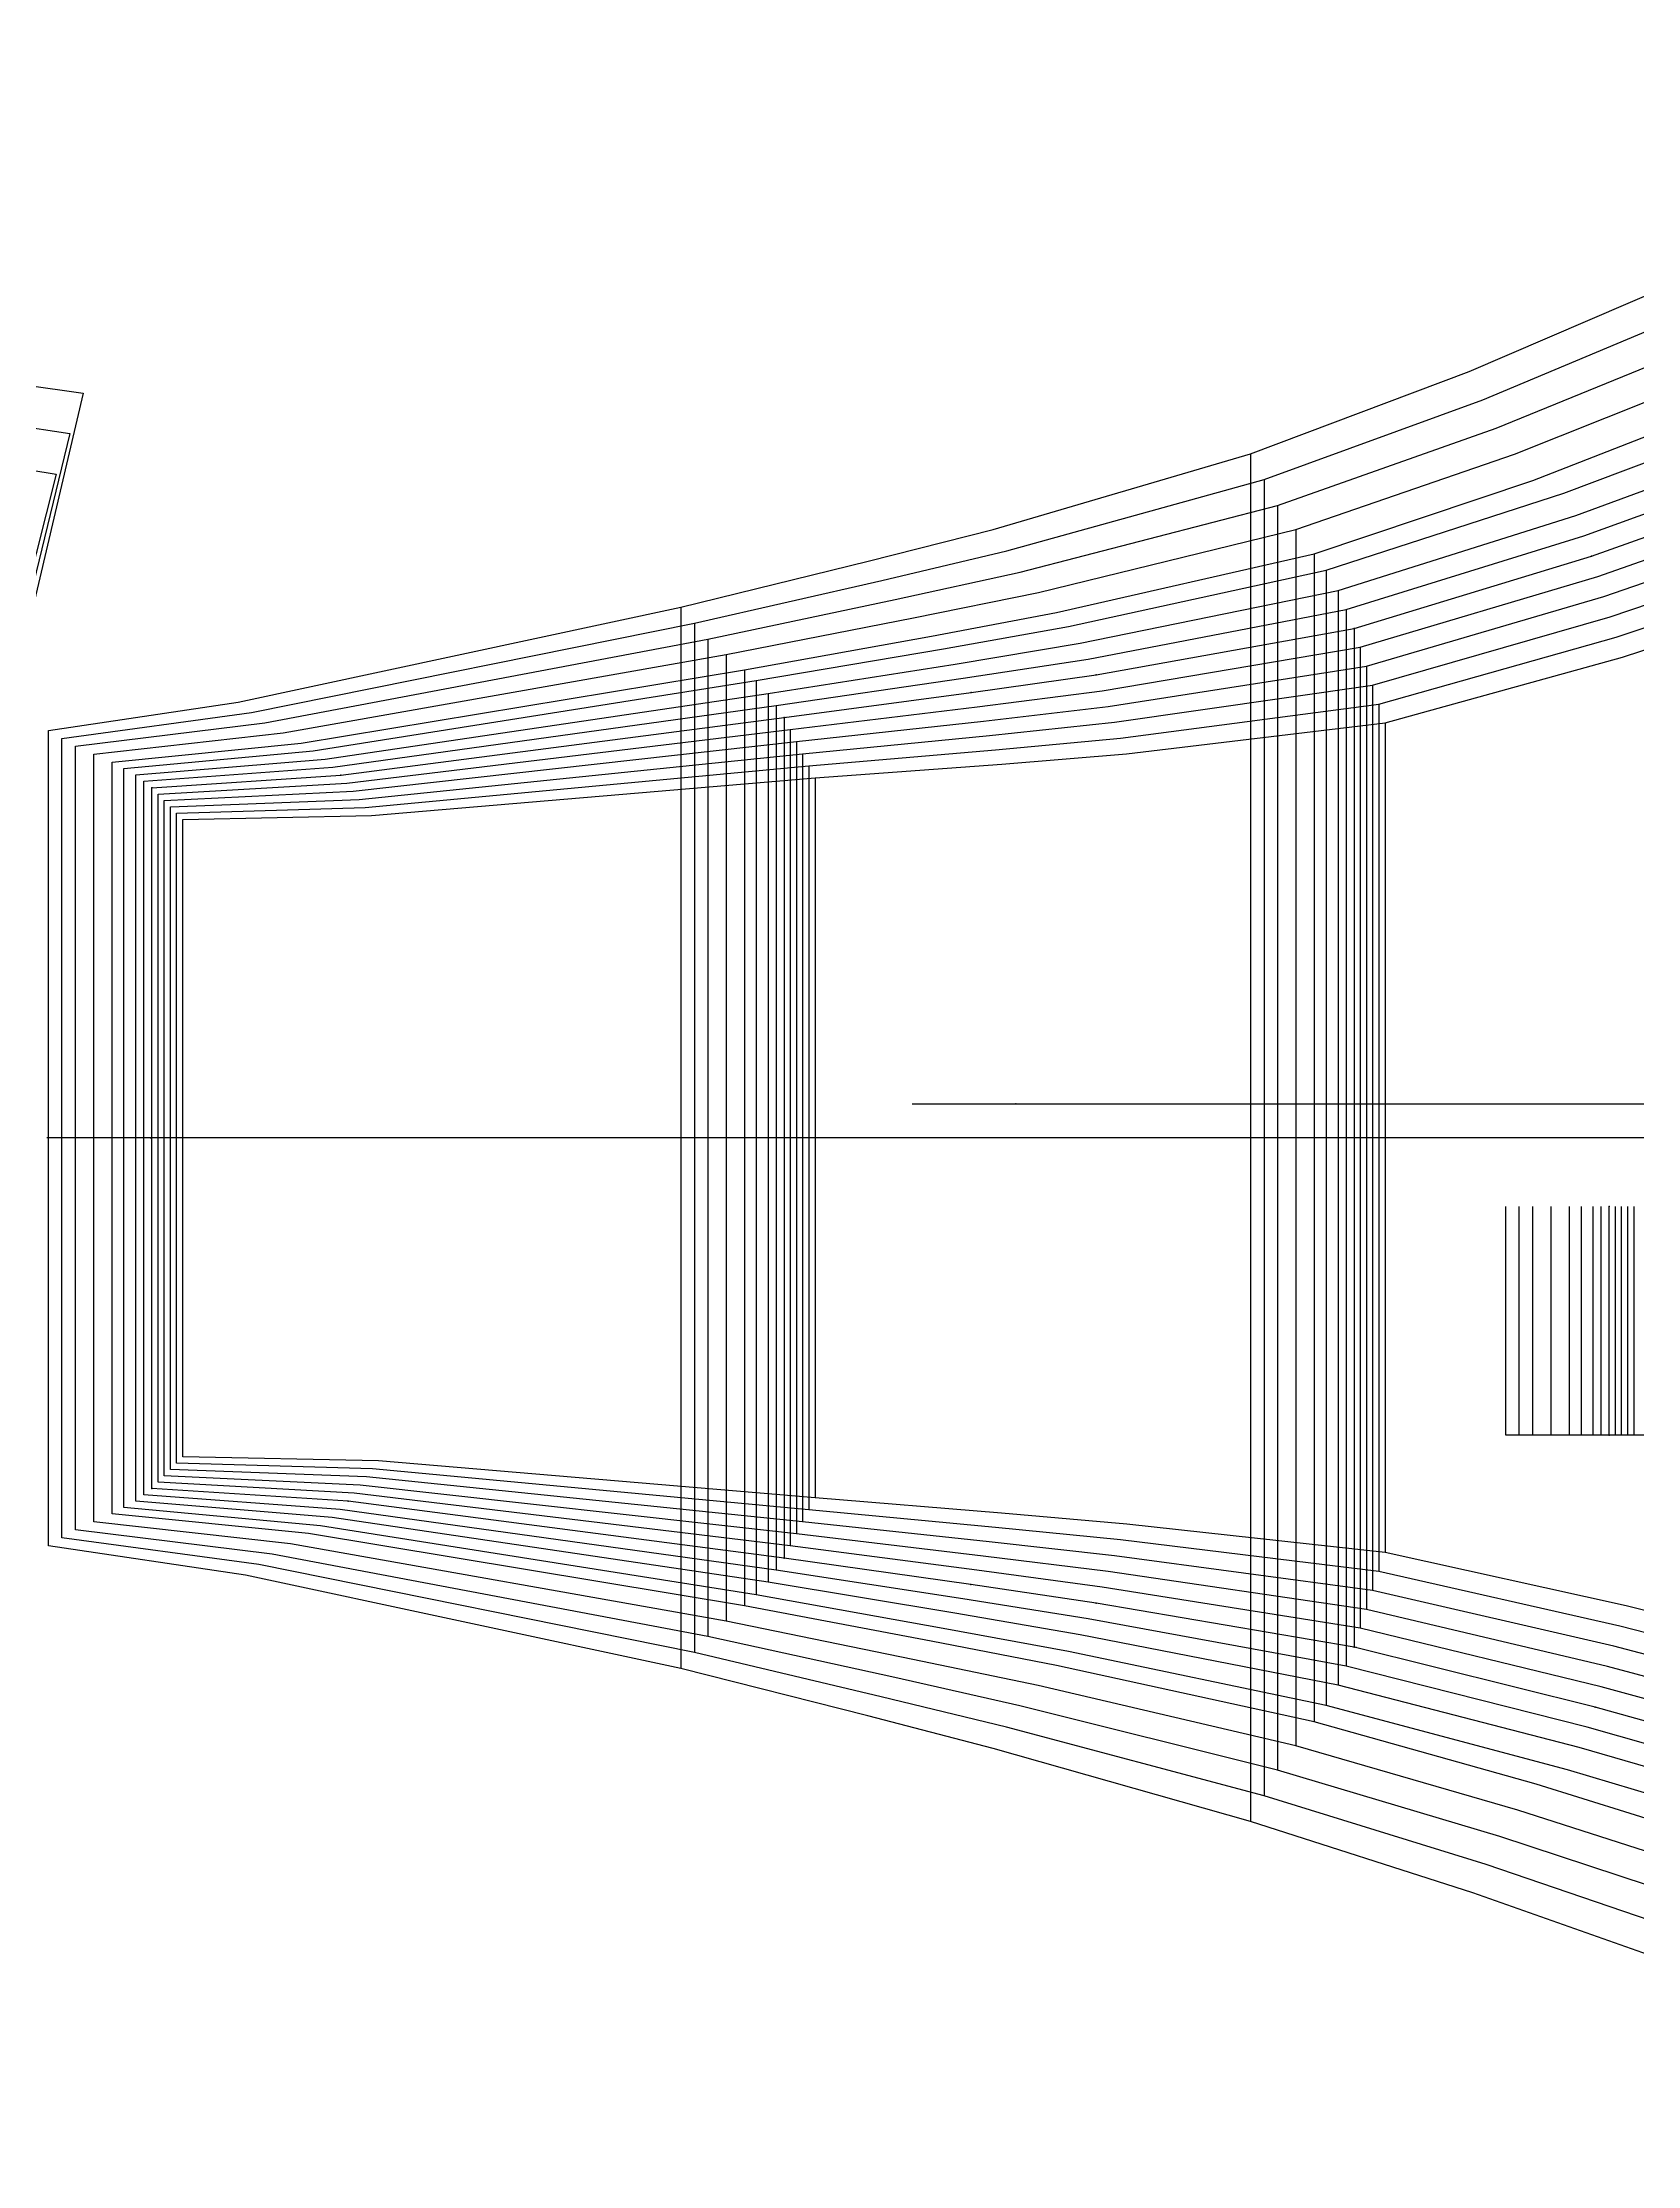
# Model space of a CAD drawing. Extents: x -17 to 2388, y -41 to 629.
# Drawn here: x 1386 to 1887, y -41 to 626 of the extents above; entities that cross this region are included whole.
import ezdxf

# ---------------------------------------------------------------- set-up
doc = ezdxf.new("R2010")
doc.units = 0

# ---------------------------------------------------------------- blocks, each defined once
blk = doc.blocks.new('GLX4802S19SLO_48')
at = {"layer": '1'}
for points in [[(1094.1203, 603.6234), (1100.8869, 570.7787), (1109.7667, 556.4709), (1121.5701, 544.4541), (1132.7969, 538.414), (1169.891, 527.6063), (1373.2028, 493.4103), (1390.3961, 490.5172)], [(1390.3961, 490.5172), (1361.8947, 377.9825), (1340.5028, 282.1051), (1324.8107, 149.2047), (1322.3113, 65.2044), (1322.9717, 52.5577)]]:
    blk.add_lwpolyline(points, dxfattribs=at)
blk = doc.blocks.new('GLX4802S19SLO_50')
at = {"layer": '1'}
for points in [[(1089.8709, 614.8731), (1096.6374, 582.0284), (1105.5173, 567.7205), (1117.3206, 555.7038), (1128.484, 549.2623), (1165.6416, 538.1067), (1376.7918, 505.9858), (1394.6455, 503.268)], [(1394.6455, 503.268), (1365.5117, 383.8347), (1343.754, 282.1051), (1326.8859, 141.8362), (1324.0513, 53.1597), (1324.7218, 39.8069)]]:
    blk.add_lwpolyline(points, dxfattribs=at)
blk = doc.blocks.new('GLX4802S19SLO_52')
at = {"layer": '1'}
for points in [[(1085.6215, 626.1228), (1092.388, 593.278), (1101.2679, 578.9702), (1113.0712, 566.9534), (1124.1863, 560.2097), (1161.3922, 548.607), (1380.3783, 518.5614), (1398.8949, 516.0188)], [(1398.8949, 516.0188), (1369.1312, 389.6843), (1347.0052, 282.1051), (1328.9611, 134.4651), (1325.7962, 41.115), (1326.4719, 27.0561)]]:
    blk.add_lwpolyline(points, dxfattribs=at)
blk = doc.blocks.new('GLX4802S19SLL_26')
at = {"layer": '1'}
for points in [[(1430.1572, 382.0643), (1489.3773, 383.3241), (1628.6963, 395.1606), (1628.6963, 395.1606), (1687.3627, 399.4557), (1726.5676, 402.6713), (1807.7384, 412.3995), (1882.2975, 433.0116), (1992.0001, 468.9704), (2061.8298, 493.7227), (2088.9342, 503.4662), (2116.9681, 513.6185)], [(1430.1572, 181.9428), (1430.1572, 382.0643)], [(2123.7372, 71.8059), (2094.954, 79.6976), (2067.1308, 87.3049), (1995.7822, 106.9086), (1883.4253, 135.1027), (1807.7384, 151.8082), (1726.6133, 160.777), (1687.2941, 164.2212), (1628.6963, 169.0421), (1628.6963, 169.0421), (1491.6557, 180.6855), (1430.1572, 181.9428)]]:
    blk.add_lwpolyline(points, dxfattribs=at)
at = {"layer": '5'}
blk.add_line((1701.4724, 292.7147), (2156.9376, 292.7147), dxfattribs=at)
at = {"layer": '7'}
blk.add_line((1701.4724, 292.7147), (2156.9376, 292.7147), dxfattribs=at)
at = {"layer": '8'}
for p, q in [((1807.7384, 412.3995), (1807.7384, 151.8082)), ((1628.6963, 395.1606), (1628.6963, 169.0421))]:
    blk.add_line(p, q, dxfattribs=at)
blk.add_lwpolyline([(2300.8565, 282.1051), (2192.7389, 282.1051), (2123.7372, 282.1051), (1807.7384, 282.1051), (1628.7344, 282.1051), (1429.7356, 282.1051)], dxfattribs=at)
blk = doc.blocks.new('GLX4802S19SLL_28')
at = {"layer": '1'}
for points in [[(1428.209, 384.0633), (1487.452, 385.854), (1626.7532, 398.9477), (1626.7532, 398.9477), (1685.4348, 403.9464), (1724.6474, 407.6345), (1805.7877, 418.3406), (1880.3621, 439.3693), (1990.052, 475.9503), (2059.8816, 500.9973), (2086.9834, 510.855), (2115.0174, 521.1191)], [(1428.209, 179.9438), (1428.209, 384.0633)], [(2121.7865, 64.3052), (2093.0032, 72.3088), (2065.1801, 80.0304), (1993.8315, 99.9287), (1881.4822, 128.745), (1805.7877, 145.8672), (1724.6829, 155.8138), (1685.3586, 159.7305), (1626.7532, 165.255), (1626.7532, 165.255), (1489.7354, 178.1353), (1428.209, 179.9438)]]:
    blk.add_lwpolyline(points, dxfattribs=at)
at = {"layer": '5'}
blk.add_line((1699.5217, 292.7147), (2154.9894, 292.7147), dxfattribs=at)
at = {"layer": '7'}
blk.add_line((1699.5217, 292.7147), (2154.9894, 292.7147), dxfattribs=at)
at = {"layer": '8'}
for p, q in [((1805.7877, 418.3406), (1805.7877, 145.8672)), ((1626.7532, 398.9477), (1626.7532, 165.255))]:
    blk.add_line(p, q, dxfattribs=at)
for points in [[(2302.8047, 282.1051), (2190.7881, 282.1051), (2121.7865, 282.1051), (1805.7877, 282.1051), (1626.7862, 282.1051), (1427.7849, 282.1051)], [(2079.0307, 188.7398), (1885.9348, 188.7398), (1885.9348, 260.571)]]:
    blk.add_lwpolyline(points, dxfattribs=at)
blk = doc.blocks.new('GLX4802S19SLL_30')
at = {"layer": '1'}
for points in [[(1426.2608, 386.0623), (1485.5318, 388.3864), (1624.8152, 402.7374), (1624.8152, 402.7374), (1683.5095, 408.4397), (1722.7246, 412.5976), (1803.8395, 424.2817), (1878.4266, 445.7269), (1988.1038, 482.9303), (2057.9335, 508.3074), (2085.0352, 518.2947), (2113.0692, 528.6198)], [(1426.2608, 177.9448), (1426.2608, 386.0623)], [(2119.8383, 56.8046), (2091.055, 64.8996), (2063.2319, 72.7431), (1991.8833, 92.9488), (1879.5416, 122.3874), (1803.8395, 139.9261), (1722.7525, 150.8481), (1683.4282, 155.2372), (1624.8152, 161.4653), (1624.8152, 161.4653), (1487.8152, 175.5826), (1426.2608, 177.9448)]]:
    blk.add_lwpolyline(points, dxfattribs=at)
at = {"layer": '5'}
blk.add_line((1697.5735, 292.7147), (2153.0412, 292.7147), dxfattribs=at)
at = {"layer": '7'}
blk.add_line((1697.5735, 292.7147), (2153.0412, 292.7147), dxfattribs=at)
at = {"layer": '8'}
for p, q in [((1803.8395, 424.2817), (1803.8395, 139.9261)), ((1624.8152, 402.7374), (1624.8152, 161.4653))]:
    blk.add_line(p, q, dxfattribs=at)
for points in [[(2304.7554, 282.1051), (2188.84, 282.1051), (2119.8383, 282.1051), (1803.8395, 282.1051), (1624.8381, 282.1051), (1425.8367, 282.1051)], [(2077.0825, 188.7398), (1883.9866, 188.7398), (1883.9866, 260.571)]]:
    blk.add_lwpolyline(points, dxfattribs=at)
blk = doc.blocks.new('GLX4802S19SLL_32')
at = {"layer": '1'}
for points in [[(1424.3101, 388.0612), (1483.6064, 390.9162), (1622.8721, 406.5245), (1622.8721, 406.5245), (1681.5817, 412.9329), (1720.8018, 417.5608), (1801.8888, 430.2227), (1876.486, 452.0845), (1986.153, 489.9102), (2055.9827, 515.5769), (2083.0845, 525.6759), (2111.1185, 536.1204)], [(1424.3101, 175.9459), (1424.3101, 388.0612)], [(2117.8876, 49.304), (2089.1043, 57.5183), (2061.2812, 65.4736), (1989.9326, 85.9689), (1877.5985, 116.0298), (1801.8888, 133.9851), (1720.8196, 145.885), (1681.4927, 150.7465), (1622.8721, 157.6782), (1622.8721, 157.6782), (1485.8899, 173.0325), (1424.3101, 175.9459)]]:
    blk.add_lwpolyline(points, dxfattribs=at)
at = {"layer": '5'}
blk.add_line((1695.6228, 292.7147), (2151.0905, 292.7147), dxfattribs=at)
at = {"layer": '7'}
blk.add_line((1695.6228, 292.7147), (2151.0905, 292.7147), dxfattribs=at)
at = {"layer": '8'}
for p, q in [((1801.8888, 430.2227), (1801.8888, 133.9851)), ((1622.8721, 406.5245), (1622.8721, 157.6782))]:
    blk.add_line(p, q, dxfattribs=at)
for points in [[(2306.7036, 282.1051), (2186.8893, 282.1051), (2117.8876, 282.1051), (1801.8888, 282.1051), (1622.8873, 282.1051), (1423.886, 282.1051)], [(2075.1318, 188.7398), (1882.0359, 188.7398), (1882.0359, 260.571)]]:
    blk.add_lwpolyline(points, dxfattribs=at)
blk = doc.blocks.new('GLX4802S19SLL_34')
at = {"layer": '1'}
for points in [[(1422.3594, 390.0602), (1481.6836, 393.4486), (1620.929, 410.3142), (1620.929, 410.3142), (1679.6538, 417.4262), (1718.879, 422.524), (1799.9406, 436.1638), (1874.548, 458.4421), (1984.2023, 496.8901), (2054.032, 522.8464), (2081.1364, 533.0571), (2109.1703, 543.621)], [(1422.3594, 173.9469), (1422.3594, 390.0602)], [(2115.9394, 41.8034), (2087.1536, 50.1371), (2059.333, 58.2041), (1987.9844, 78.989), (1875.6554, 109.6722), (1799.9406, 128.044), (1718.8866, 140.9193), (1679.5573, 146.2533), (1620.929, 153.8885), (1620.929, 153.8885), (1483.9671, 170.4798), (1422.3594, 173.9469)]]:
    blk.add_lwpolyline(points, dxfattribs=at)
at = {"layer": '5'}
blk.add_line((1693.6746, 292.7147), (2149.1398, 292.7147), dxfattribs=at)
at = {"layer": '7'}
blk.add_line((1693.6746, 292.7147), (2149.1398, 292.7147), dxfattribs=at)
at = {"layer": '8'}
for p, q in [((1799.9406, 436.1638), (1799.9406, 128.044)), ((1620.929, 410.3142), (1620.929, 153.8885))]:
    blk.add_line(p, q, dxfattribs=at)
for points in [[(2308.6543, 282.1051), (2184.9411, 282.1051), (2115.9394, 282.1051), (1799.9406, 282.1051), (1620.9391, 282.1051), (1421.9378, 282.1051)], [(2073.1811, 188.7398), (1880.0877, 188.7398), (1880.0877, 260.571)]]:
    blk.add_lwpolyline(points, dxfattribs=at)
blk = doc.blocks.new('GLX4802S19SLL_36')
at = {"layer": '1'}
for points in [[(1420.4112, 392.0592), (1479.7609, 395.981), (1618.9884, 414.1039), (1618.9884, 414.1039), (1677.7259, 421.9194), (1716.9562, 427.4897), (1797.9898, 442.1048), (1872.6125, 464.8023), (1982.2542, 503.87), (2052.0864, 530.1158), (2079.1856, 540.4384), (2107.2196, 551.1216)], [(1420.4112, 171.9479), (1420.4112, 392.0592)], [(2113.9887, 34.3028), (2085.2054, 42.7559), (2057.3823, 50.9372), (1986.0337, 72.0091), (1873.7149, 103.3171), (1797.9898, 122.1029), (1716.9562, 135.9561), (1677.6243, 141.7625), (1618.9884, 150.1014), (1618.9884, 150.1014), (1482.0469, 167.9296), (1420.4112, 171.9479)]]:
    blk.add_lwpolyline(points, dxfattribs=at)
at = {"layer": '2'}
for p in [(1797.9898, 442.1048), (1618.9884, 414.1039), (1618.9884, 414.1039), (1618.9884, 414.1039), (1420.4112, 392.0592), (1420.4112, 392.0592), (1691.7239, 292.7147), (1419.9871, 282.1051), (1878.137, 260.571), (1878.137, 188.7398), (1420.4112, 171.9479), (1420.4112, 171.9479), (1618.9884, 150.1014), (1618.9884, 150.1014), (1618.9884, 150.1014), (1797.9898, 122.1029)]:
    blk.add_point(p, dxfattribs=at)
at = {"layer": '3'}
for p in [(1872.6125, 464.8023), (1797.9898, 442.1048), (1716.9562, 427.4897), (1677.7259, 421.9194), (1479.7609, 395.981), (1618.9884, 282.1051), (1797.9898, 282.1051), (1482.0469, 167.9296), (1677.6243, 141.7625), (1716.9562, 135.9561), (1797.9898, 122.1029), (1873.7149, 103.3171)]:
    blk.add_point(p, dxfattribs=at)
at = {"layer": '4'}
for p in [(1797.9898, 442.1048, -3.998), (1618.9884, 414.1039, -3.998), (1618.9884, 150.1014, -3.998), (1797.9898, 122.1029, -3.998)]:
    blk.add_point(p, dxfattribs=at)
at = {"layer": '5'}
blk.add_line((1691.7239, 292.7147), (2147.1916, 292.7147), dxfattribs=at)
at = {"layer": '7'}
blk.add_line((1691.7239, 292.7147), (2147.1916, 292.7147), dxfattribs=at)
at = {"layer": '8'}
for p, q in [((1797.9898, 442.1048), (1797.9898, 122.1029)), ((1618.9884, 414.1039), (1618.9884, 150.1014))]:
    blk.add_line(p, q, dxfattribs=at)
for points in [[(2310.6025, 282.1051), (2182.9904, 282.1051), (2113.9887, 282.1051), (1797.9898, 282.1051), (1618.9884, 282.1051), (1419.9871, 282.1051)], [(2071.2329, 188.7398), (1878.137, 188.7398), (1878.137, 260.571)]]:
    blk.add_lwpolyline(points, dxfattribs=at)
at = {"layer": '2'}
for s, p in [('# 754', (1797.9898, 442.1048)), ('# 753', (1618.9884, 414.1039)), ('# 753', (1618.9884, 414.1039)), ('# 548', (1420.4112, 392.0592)), ('# 548', (1420.4112, 392.0592)), ('# 0', (1419.9871, 282.1051)), ('# 547', (1420.4112, 171.9479)), ('# 547', (1420.4112, 171.9479)), ('# 752', (1618.9884, 150.1014)), ('# 752', (1618.9884, 150.1014)), ('# 751', (1797.9898, 122.1029))]:
    blk.add_text(s, height=0.25, dxfattribs=at).set_placement(p)
at = {"layer": '3'}
for s, p in [('# 754', (1797.9898, 442.1048)), ('# 0', (1618.9884, 282.1051)), ('# 0', (1797.9898, 282.1051)), ('# 751', (1797.9898, 122.1029))]:
    blk.add_text(s, height=0.25, dxfattribs=at).set_placement(p)
at = {"layer": '8'}
for p in [(1797.9898, 442.1048), (1618.9884, 414.1039)]:
    blk.add_text('NM', height=0.25, dxfattribs=at).set_placement(p)
blk = doc.blocks.new('GLX4802S19SLL_38')
at = {"layer": '1'}
for points in [[(1417.9119, 394.0582), (1477.2869, 398.5108), (1616.4992, 417.891), (1616.4992, 417.891), (1675.2494, 426.4102), (1714.4823, 432.4503), (1795.4905, 448.0459), (1870.1233, 471.1599), (1979.7548, 510.8499), (2049.587, 537.3828), (2076.6863, 547.8196), (2104.7202, 558.6223)], [(1417.9119, 169.9489), (1417.9119, 394.0582)], [(2111.4893, 26.8021), (2082.7061, 35.3746), (2054.8804, 43.6652), (1983.5343, 65.019), (1871.2206, 96.9544), (1795.4905, 116.1619), (1714.4747, 130.9904), (1675.1402, 137.2693), (1616.4992, 146.3117), (1616.4992, 146.3117), (1479.5729, 165.3769), (1417.9119, 169.9489)]]:
    blk.add_lwpolyline(points, dxfattribs=at)
at = {"layer": '5'}
blk.add_line((1689.2245, 292.7147), (2144.6922, 292.7147), dxfattribs=at)
at = {"layer": '7'}
blk.add_line((1689.2245, 292.7147), (2144.6922, 292.7147), dxfattribs=at)
at = {"layer": '8'}
for p, q in [((1795.4905, 448.0459), (1795.4905, 116.1619)), ((1616.4992, 417.891), (1616.4992, 146.3117))]:
    blk.add_line(p, q, dxfattribs=at)
for points in [[(2312.1036, 282.1051), (2180.491, 282.1051), (2111.4893, 282.1051), (1795.4905, 282.1051), (1616.4891, 282.1051), (1417.4877, 282.1051)], [(2068.7335, 188.7398), (1875.6376, 188.7398), (1875.6376, 260.571)]]:
    blk.add_lwpolyline(points, dxfattribs=at)
blk = doc.blocks.new('GLX4802S19SLL_40')
at = {"layer": '1'}
for points in [[(1415.41, 396.0572), (1474.8104, 401.0407), (1614.005, 421.6807), (1614.005, 421.6807), (1672.7678, 430.9034), (1712.0083, 437.4135), (1792.9886, 453.9869), (1867.6341, 477.5175), (1977.2529, 517.8298), (2047.0851, 544.6522), (2074.1844, 555.2009), (2102.2184, 566.1229)], [(1415.41, 167.9499), (1415.41, 396.0572)], [(2108.9875, 19.3015), (2080.2042, 27.9934), (2052.3785, 36.3957), (1981.0324, 58.0391), (1868.7263, 90.5968), (1792.9886, 110.2208), (1711.9905, 126.0247), (1672.6535, 132.776), (1614.005, 142.522), (1614.005, 142.522), (1477.099, 162.8242), (1415.41, 167.9499)]]:
    blk.add_lwpolyline(points, dxfattribs=at)
at = {"layer": '5'}
blk.add_line((1686.7226, 292.7147), (2142.1903, 292.7147), dxfattribs=at)
at = {"layer": '7'}
blk.add_line((1686.7226, 292.7147), (2142.1903, 292.7147), dxfattribs=at)
at = {"layer": '8'}
for p, q in [((1792.9886, 453.9869), (1792.9886, 110.2208)), ((1614.005, 421.6807), (1614.005, 142.522))]:
    blk.add_line(p, q, dxfattribs=at)
for points in [[(2313.6022, 282.1051), (2177.9891, 282.1051), (2108.9875, 282.1051), (1792.9886, 282.1051), (1613.9872, 282.1051), (1414.9858, 282.1051)], [(2066.2316, 188.7398), (1873.1357, 188.7398), (1873.1357, 260.571)]]:
    blk.add_lwpolyline(points, dxfattribs=at)
blk = doc.blocks.new('GLX4802S19SLL_42')
at = {"layer": '1'}
for points in [[(1411.6609, 398.0562), (1471.0919, 403.6365), (1610.2661, 425.6812), (1610.2661, 425.6812), (1669.0442, 435.6913), (1708.2872, 442.7297), (1789.2396, 460.3979), (1863.9028, 484.5533), (1973.5039, 525.8004), (2043.3361, 553.0901), (2070.4353, 563.8216), (2098.4693, 574.8732)], [(1411.6609, 165.951), (1411.6609, 398.0562)], [(2105.2384, 10.5512), (2076.4551, 19.4234), (2048.6294, 27.9934), (1977.2834, 50.0685), (1864.9874, 83.561), (1789.2396, 103.8099), (1708.2593, 120.7085), (1668.9223, 127.9881), (1610.2661, 138.5215), (1610.2661, 138.5215), (1473.3804, 160.208), (1411.6609, 165.951)]]:
    blk.add_lwpolyline(points, dxfattribs=at)
at = {"layer": '5'}
blk.add_line((1682.9736, 292.7147), (2138.4413, 292.7147), dxfattribs=at)
at = {"layer": '7'}
blk.add_line((1682.9736, 292.7147), (2138.4413, 292.7147), dxfattribs=at)
at = {"layer": '8'}
for p, q in [((1789.2396, 460.3979), (1789.2396, 103.8099)), ((1610.2661, 425.6812), (1610.2661, 138.5215))]:
    blk.add_line(p, q, dxfattribs=at)
for points in [[(2316.8534, 282.1051), (2174.24, 282.1051), (2105.2384, 282.1051), (1789.2396, 282.1051), (1610.2381, 282.1051), (1411.2368, 282.1051)], [(2062.4826, 188.7398), (1869.3867, 188.7398), (1869.3867, 260.571)]]:
    blk.add_lwpolyline(points, dxfattribs=at)
blk = doc.blocks.new('GLX4802S19SLL_44')
at = {"layer": '1'}
for points in [[(1407.9093, 400.0551), (1467.3606, 406.0521), (1606.5196, 429.0873), (1606.5196, 429.0873), (1665.3079, 439.6512), (1704.5559, 447.0604), (1785.488, 465.4982), (1854.0959, 488.5818), (1954.751, 527.807), (2035.391, 559.8313), (2066.6838, 572.4221), (2094.7177, 583.6235)], [(1407.9093, 163.952), (1407.9093, 400.0551)], [(2101.4868, 1.8009), (2072.7036, 10.8027), (2040.6691, 20.8763), (1958.5305, 46.8224), (1855.211, 79.1007), (1785.488, 98.7095), (1704.5229, 116.3752), (1665.1809, 124.0283), (1606.5196, 135.1154), (1606.5196, 135.1154), (1469.6491, 157.7747), (1407.9093, 163.952)]]:
    blk.add_lwpolyline(points, dxfattribs=at)
at = {"layer": '5'}
blk.add_line((1679.222, 292.7147), (2134.6897, 292.7147), dxfattribs=at)
at = {"layer": '7'}
blk.add_line((1679.222, 292.7147), (2134.6897, 292.7147), dxfattribs=at)
at = {"layer": '8'}
for p, q in [((1785.488, 465.4982), (1785.488, 98.7095)), ((1606.5196, 429.0873), (1606.5196, 135.1154))]:
    blk.add_line(p, q, dxfattribs=at)
for points in [[(2320.1021, 282.1051), (2170.4885, 282.1051), (2101.4868, 282.1051), (1785.488, 282.1051), (1606.4866, 282.1051), (1407.4852, 282.1051)], [(2058.731, 188.7398), (1865.6351, 188.7398), (1865.6351, 260.571)]]:
    blk.add_lwpolyline(points, dxfattribs=at)
blk = doc.blocks.new('GLX4802S19SLL_46')
at = {"layer": '1'}
for points in [[(1402.1588, 402.5545), (1461.643, 409.2448), (1600.7817, 433.9108), (1600.7817, 433.9108), (1659.5878, 445.3891), (1698.841, 453.4104), (1779.7374, 473.1182), (1848.3631, 496.791), (1949.0005, 536.8976), (2029.6404, 569.463), (2060.9332, 582.262), (2088.9672, 593.6235)], [(1402.1588, 161.4526), (1402.1588, 402.5545)], [(2095.7363, -8.1992), (2066.953, 0.9729), (2034.9185, 11.2523), (1952.78, 37.7267), (1849.4706, 70.8889), (1779.7374, 91.0895), (1698.7952, 110.0252), (1659.4532, 118.2904), (1600.7817, 130.2919), (1600.7817, 130.2919), (1463.9341, 154.5565), (1402.1588, 161.4526)]]:
    blk.add_lwpolyline(points, dxfattribs=at)
at = {"layer": '5'}
blk.add_line((1673.4714, 292.7147), (2128.9392, 292.7147), dxfattribs=at)
at = {"layer": '7'}
blk.add_line((1673.4714, 292.7147), (2128.9392, 292.7147), dxfattribs=at)
at = {"layer": '8'}
for p, q in [((1779.7374, 473.1182), (1779.7374, 91.0895)), ((1600.7817, 433.9108), (1600.7817, 130.2919))]:
    blk.add_line(p, q, dxfattribs=at)
for points in [[(2324.8519, 282.1051), (2164.7379, 282.1051), (2095.7363, 282.1051), (1779.7374, 282.1051), (1600.736, 282.1051), (1401.7346, 282.1051)], [(2052.9805, 188.7398), (1859.8846, 188.7398), (1859.8846, 260.571)]]:
    blk.add_lwpolyline(points, dxfattribs=at)
blk = doc.blocks.new('GLX4802S19SLL_48')
at = {"layer": '1'}
for points in [[(1396.4082, 405.0539), (1455.9281, 412.4351), (1595.0413, 438.7368), (1595.0413, 438.7368), (1653.8652, 451.1295), (1693.126, 459.7604), (1773.9869, 480.7382), (1842.6303, 505.0029), (1943.2499, 545.9883), (2023.8924, 579.0921), (2055.1826, 592.102), (2083.2166, 603.6234)], [(1396.4082, 158.9533), (1396.4082, 405.0539)], [(2089.9857, -18.1991), (2061.2024, -8.857), (2029.168, 1.6282), (1947.0294, 28.6309), (1843.7302, 62.6771), (1773.9869, 83.4695), (1693.0675, 103.6727), (1653.7204, 112.55), (1595.0413, 125.4659), (1595.0413, 125.4659), (1458.2191, 151.3383), (1396.4082, 158.9533)]]:
    blk.add_lwpolyline(points, dxfattribs=at)
at = {"layer": '5'}
blk.add_line((1667.7209, 292.7147), (2123.1886, 292.7147), dxfattribs=at)
at = {"layer": '7'}
blk.add_line((1667.7209, 292.7147), (2123.1886, 292.7147), dxfattribs=at)
at = {"layer": '8'}
for p, q in [((1773.9869, 480.7382), (1773.9869, 83.4695)), ((1595.0413, 438.7368), (1595.0413, 125.4659))]:
    blk.add_line(p, q, dxfattribs=at)
for points in [[(2329.6017, 282.1051), (2158.9873, 282.1051), (2089.9857, 282.1051), (1773.9869, 282.1051), (1594.9854, 282.1051), (1395.9841, 282.1051)], [(2047.2299, 188.7398), (1854.134, 188.7398), (1854.134, 260.571)]]:
    blk.add_lwpolyline(points, dxfattribs=at)
blk = doc.blocks.new('GLX4802S19SLL_50')
at = {"layer": '1'}
for points in [[(1392.1588, 407.5532), (1451.7167, 415.6863), (1590.8046, 443.7685), (1590.8046, 443.7685), (1649.6462, 457.1569), (1688.9146, 466.4558), (1769.7374, 488.818), (1838.4012, 513.8674), (1939.0005, 556.0264), (2019.6429, 589.8515), (2050.9332, 603.1408), (2078.9672, 614.8731)], [(1392.1588, 156.4539), (1392.1588, 407.5532)], [(2085.7363, -29.4488), (2056.953, -19.8882), (2024.9185, -9.1288), (1942.78, 18.5751), (1839.4934, 53.8049), (1769.7374, 75.3898), (1688.8435, 96.9747), (1649.4938, 106.5226), (1590.8046, 120.4342), (1590.8046, 120.4342), (1454.0104, 148.0566), (1392.1588, 156.4539)]]:
    blk.add_lwpolyline(points, dxfattribs=at)
at = {"layer": '5'}
blk.add_line((1663.4715, 292.7147), (2118.9392, 292.7147), dxfattribs=at)
at = {"layer": '7'}
blk.add_line((1663.4715, 292.7147), (2118.9392, 292.7147), dxfattribs=at)
at = {"layer": '8'}
for p, q in [((1769.7374, 488.818), (1769.7374, 75.3898)), ((1590.8046, 443.7685), (1590.8046, 120.4342))]:
    blk.add_line(p, q, dxfattribs=at)
for points in [[(2332.8529, 282.1051), (2154.7379, 282.1051), (2085.7363, 282.1051), (1769.7374, 282.1051), (1590.736, 282.1051), (1391.7346, 282.1051)], [(2042.9805, 188.7398), (1849.8846, 188.7398), (1849.8846, 260.571)]]:
    blk.add_lwpolyline(points, dxfattribs=at)
blk = doc.blocks.new('GLX4802S19SLL_52')
at = {"layer": '1'}
for points in [[(1387.9094, 410.0526), (1447.5029, 418.94), (1586.5653, 448.8003), (1586.5653, 448.8003), (1645.4273, 463.1868), (1684.7008, 473.1513), (1765.488, 496.8977), (1834.1747, 522.732), (1934.7511, 566.0644), (2015.3935, 600.611), (2046.6838, 614.1797), (2074.7178, 626.1228)], [(1387.9094, 153.9545), (1387.9094, 410.0526)], [(2081.4869, -40.6985), (2052.7036, -30.9195), (2020.6691, -19.8832), (1938.5306, 8.5294), (1835.2593, 44.9377), (1765.488, 67.3101), (1684.617, 90.2793), (1645.2647, 100.4952), (1586.5653, 115.4024), (1586.5653, 115.4024), (1449.7965, 144.775), (1387.9094, 153.9545)]]:
    blk.add_lwpolyline(points, dxfattribs=at)
at = {"layer": '5'}
blk.add_line((1659.222, 292.7147), (2114.6898, 292.7147), dxfattribs=at)
at = {"layer": '7'}
blk.add_line((1659.222, 292.7147), (2114.6898, 292.7147), dxfattribs=at)
at = {"layer": '8'}
for p, q in [((1765.488, 496.8977), (1765.488, 67.3101)), ((1586.5653, 448.8003), (1586.5653, 115.4024))]:
    blk.add_line(p, q, dxfattribs=at)
for points in [[(2336.1041, 282.1051), (2150.4885, 282.1051), (2081.4869, 282.1051), (1765.488, 282.1051), (1586.4866, 282.1051), (1387.4852, 282.1051)], [(2038.7311, 188.7398), (1845.6352, 188.7398), (1845.6352, 260.571)]]:
    blk.add_lwpolyline(points, dxfattribs=at)

msp = doc.modelspace()

# ---------------------------------------------------------------- block references
at = {"layer": '1'}
for name in ['GLX4802S19SLO_52', 'GLX4802S19SLL_52', 'GLX4802S19SLO_50', 'GLX4802S19SLL_50', 'GLX4802S19SLO_48', 'GLX4802S19SLL_48', 'GLX4802S19SLL_46', 'GLX4802S19SLL_44', 'GLX4802S19SLL_42', 'GLX4802S19SLL_40', 'GLX4802S19SLL_38', 'GLX4802S19SLL_36', 'GLX4802S19SLL_34', 'GLX4802S19SLL_32', 'GLX4802S19SLL_30', 'GLX4802S19SLL_28', 'GLX4802S19SLL_26']:
    msp.add_blockref(name, (0, 0), dxfattribs=at)

doc.saveas('drawing.dxf')
